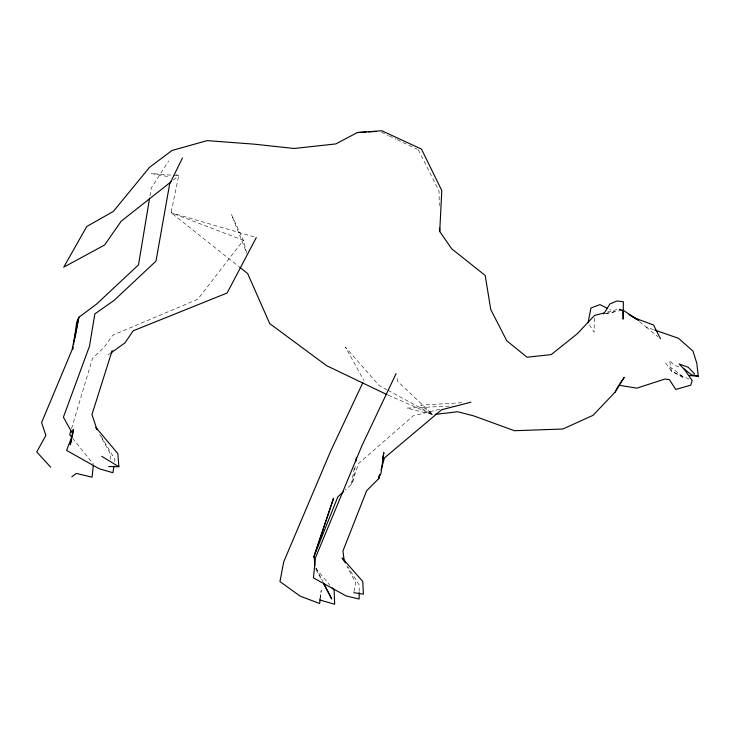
<?xml version="1.0" encoding="UTF-8"?>
<svg xmlns="http://www.w3.org/2000/svg" width="735" height="735" viewBox="0 0 735 735"><rect width="100%" height="100%" fill="white"/><g stroke="black" fill="none" stroke-linecap="round" stroke-linejoin="round"><path stroke-width="0.55" stroke-dasharray="3.67 2.76" d="M359.176 591.454L359.204 584.959L347.839 566.832M594.284 318.117L594.146 332.248L588.689 323.648M320.322 598.033L321.259 590.352L319.707 599.971M355.189 466.247L353.195 480.763L351.211 484.576L345.349 489.951M114.632 461.672L114.982 459.467L100.52 435.267M149.958 195.969L151.272 188.059L168.673 160.937M354.334 468.223L351.211 484.576L358.652 463.436L413.245 415.835L440.44 409.129M353.967 591.601L355.703 582.846L346.846 566.051M110.167 459.256L111.04 455.103L99.684 434.413M71.552 428.597L92.527 358.331L104.195 347.26L112.758 335.169L197.733 299.292L243.349 240.308L231.47 214.537L246.85 253.456M108.201 354.987L109.533 353.462M173.276 180.057L178.669 175.794L175.987 174.664M607.321 312.09L619.063 308.985L621.975 309.793M605.805 313.514L622.94 310.069M605.484 313.689L614.432 311.888L609.609 309.463M461.8 402.725L420.806 405.132L432.906 414.678L406.832 408.118L452.356 405.968M167.534 176.464L151.337 173.552L178.669 175.794L171.071 212.681L238.746 266.474M254.108 236.909L171.071 212.681L243.349 240.308L246.556 252.362M639.395 321.608L646.212 327.075L653.746 329.703M678.8 366.793L673.949 365.084L669.511 360.407L671.441 371.203L684.019 378.038L675.979 371.101L668.74 366.195M388.19 395.154L432.906 414.678L397.736 381.483L396.698 376.559M689.035 379.122L671.441 371.203L664.578 361.455M381.392 132.199L388.3 135.488M389.293 135.957L396.202 139.255M397.212 139.733L417.315 149.306M387.033 389.807L379.049 385.48L345.432 347.104L363.88 380.482M388.025 390.34L432.906 414.678M621.902 310.611L619.063 308.985L622.012 310.685M646.212 327.075L657.972 336.722M315.701 568.21L329.868 585.225M72.59 438.244L93.446 464.07M316.032 569.34L321.783 580.218M315.857 567.769L323.023 581.872M418.316 149.784L439.043 191.137L439.291 205.708"/><path stroke-width="1.1" d="M359.176 592.529L359.149 599.025L346.084 595.929L313.45 577.875L315.462 557.718L361.886 445.759L396.082 373.6M604.115 312.935L594.505 315.471L577.241 333.8L551.186 354.628L527.041 357.219L506.773 340.774L490.759 309.545L485.201 275.45L451.768 248.88L439.732 231.488L441.79 190.549L421.467 149.113L381.805 130.747L357.357 132.548L335.803 143.922L294.138 148.479L254.099 144.152L207.123 140.624L172.054 150.454L149.591 167.258L113.365 211.404L86.748 226.518L63.734 267.173L104.636 244.975L121.192 221.18L171.485 181.471M93.336 465.163L92.077 477.171L76.321 473.432L71.8 476.804M320.194 599.126L319.661 603.518L300.229 596.168L279.952 581.587L283.728 561.816L330.768 450.867L362.906 382.549M355.795 461.782L356.411 457.317M72.894 349.244L73.206 346.975M73.528 344.715L76.716 322.059L78.838 317.318L96.487 304.171L138.502 264.876L149.582 198.229M113.943 466.091L112.905 472.724L99.115 468.719L66.591 450.417L72.443 435.138M74.998 338.275L78.838 317.318L72.048 349.814L41.601 422.579L45.873 435.414L36.75 451.942L50.715 467.221M588.083 322.693L590.977 307.993L599.953 304.621L607.68 308.498M379.269 475.453L378.617 478.724L366.664 490.695L342.942 550.974L344.246 561.108L345.441 563.019M382.54 459.109L383.854 452.567L381.042 473.009L378.617 478.724L379.839 474.341M71.552 439.456L70.266 444.785L73.27 429.562L72.838 434.128L63.394 417.204L89.523 346.075L94.843 313.9L114.081 300.404L155.985 261.136L169.629 184.136L182.445 157.997M381.061 469.968L384.433 457.933L441.588 409.772L470.914 402.192M70.937 430.627L69.715 434.679L71.865 437.353M112.216 350.411L91.948 414.604L96.974 429.488M435.166 414.411L457.758 411.747L473.662 415.881L514.482 430.719L562.872 429.01L593.026 415.33L615.186 392.049L618.19 386.178M256.294 237.543L227.124 293.008L133.173 330.805L125.042 342.804L110.856 353.057M615.186 392.049L624.254 377.367L619.927 383.459M603.665 313.946L609.903 303.95L617.014 300.973L623.353 301.754L623.151 319.137L622.94 310.069L638.715 320.331L628.894 314.654M343.677 491.485L337.824 496.86L313.67 557.231L333.616 498.146L314.157 556.064L314.837 565.757M357.357 132.548L366.177 132.034M368.382 131.905L376.109 131.446M108.642 466.523L118.886 466.743L117.857 453.624L95.899 427.522L97.048 429.46M689.255 375.53L698.25 376.21L696.826 363.43L693.013 351.119L678.515 338.32L654.821 330.07M353.746 592.695L363.412 594.165L362.768 581.486L342.133 557.938L344.246 561.108M618.686 385.204L636.813 388.154L664.964 379.03L669.429 379.683L675.731 389.458L690.762 385.204L692.14 380.519L684.331 369.319L679.168 363.963L688.392 367.362L694.658 374.051M698.25 376.21L691.387 374.749L683.421 368.428M319.707 599.971L334.673 604.253L334.122 590.324L331.99 587.77M387.152 394.704L326.588 365.672L269.727 323.584L247.658 273.549L239.638 267.182M631.356 316.022L634.195 317.649M101.724 456.316L118.886 466.743M636.841 319.56L635.141 318.191L653.544 324.989L660.499 338.789M323.878 584.169L331.724 598.997L323.538 582.883M439.677 228.126L439.732 231.488"/></g></svg>
